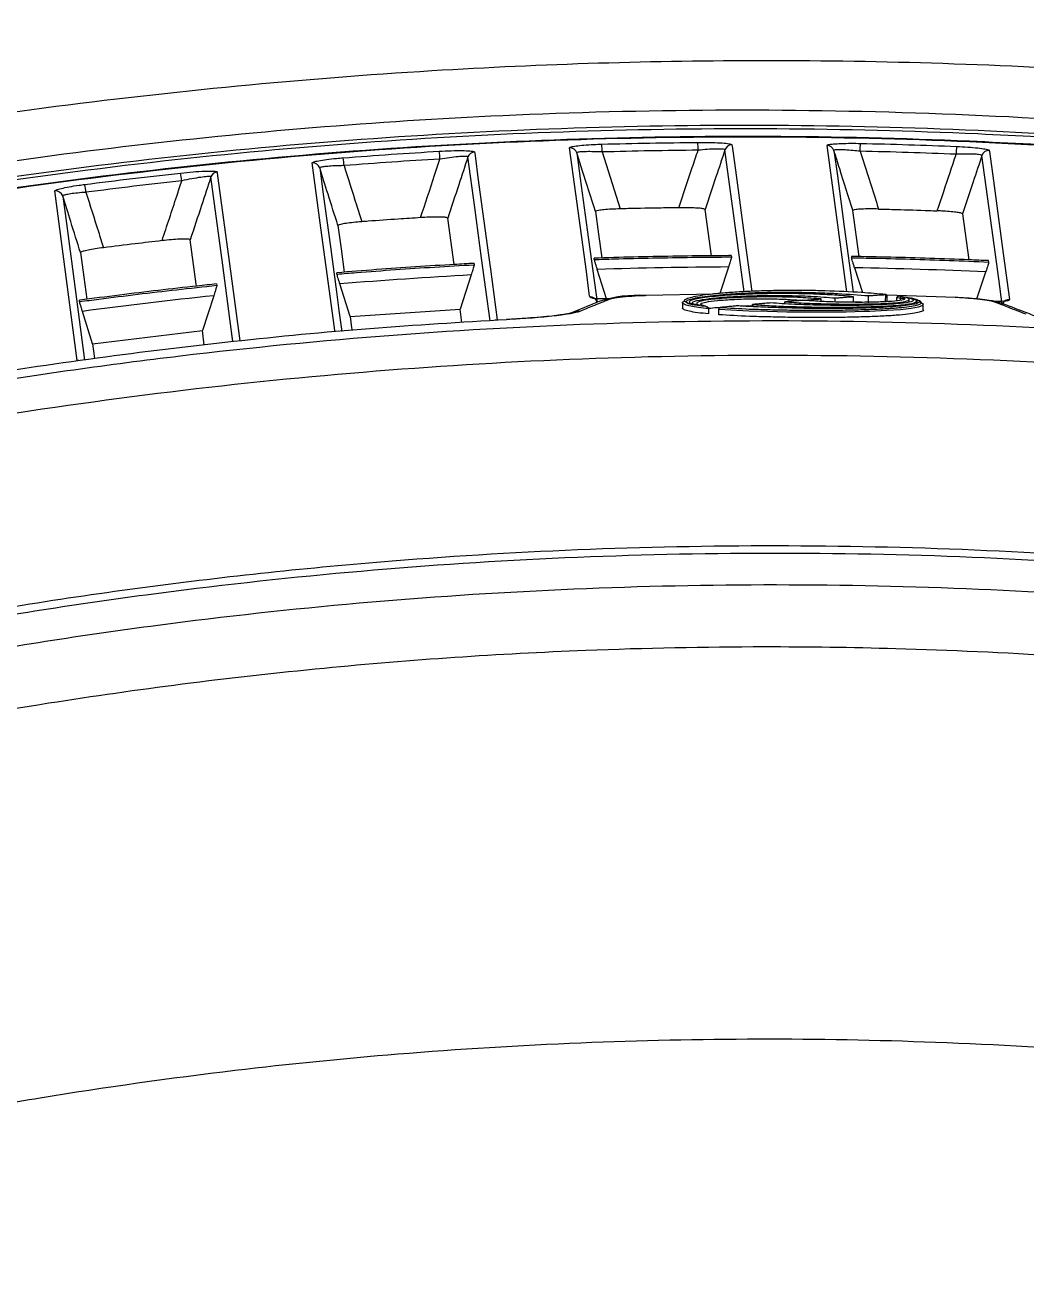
# Model space of a CAD drawing. Extents: x 526 to 610, y 679 to 808.
# Drawn here: x 548.35 to 552.45, y 708.84 to 713.94 of the extents above; entities that cross this region are included whole.
import ezdxf

# ---------------------------------------------------------------- set-up
doc = ezdxf.new("R2010")
doc.units = 0
doc.header["$MEASUREMENT"] = 0
doc.layers.add('1', color=4, linetype='Continuous')

# ---------------------------------------------------------------- blocks, each defined once
blk = doc.blocks.new('JETSETTER LX')
at = {"layer": '1', "color": 3, "linetype": 'Continuous', "lineweight": 25}
for p, q in [((24.5882, 16.5435), (24.6621, 16.3107)), ((25.1697, 15.9715), (25.091, 16.5525)), ((25.5899, 15.9708), (25.5087, 16.5705)), ((22.4395, 15.6897), (22.3477, 16.384)), ((25.0354, 16.1186), (25.0098, 16.3081)), ((25.6402, 16.1154), (25.6146, 16.3043)), ((26.0634, 16.2903), (26.0889, 16.102)), ((23.9819, 16.0828), (23.9563, 16.2729)), ((24.0639, 16.0875), (24.0647, 16.082)), ((24.5561, 16.1034), (24.5553, 16.1088)), ((25.117, 16.1192), (25.1177, 16.1138)), ((25.6083, 16.1161), (25.609, 16.1107)), ((26.1705, 16.0931), (26.1697, 16.0986)), ((23.5027, 16.0436), (23.5019, 16.0491)), ((24.0523, 16.0402), (24.0064, 15.9007)), ((24.6065, 15.9421), (24.5684, 16.0626)), ((25.1055, 16.0726), (25.0697, 15.9645)), ((25.6215, 16.0694), (25.6537, 15.9677)), ((26.1218, 15.9417), (26.1585, 16.0526)), ((23.0103, 16.0032), (23.011, 15.9977)), ((23.5568, 15.8696), (23.5147, 16.0034)), ((22.449, 15.931), (22.4483, 15.9365)), ((22.9985, 15.955), (22.9517, 15.8125)), ((24.6185, 15.9424), (24.6027, 15.942)), ((25.0426, 15.9619), (24.7689, 15.9556)), ((24.9263, 15.9324), (24.9423, 15.9237)), ((25.336, 15.9221), (25.3361, 15.9304)), ((25.4841, 15.9318), (25.4841, 15.9419)), ((25.5425, 15.9294), (25.5427, 15.9461)), ((25.6165, 15.928), (25.6167, 15.9512)), ((25.6486, 15.9282), (25.6166, 15.9307)), ((25.6785, 15.9259), (25.6787, 15.9553)), ((25.7486, 15.9303), (25.7488, 15.9597)), ((25.749, 15.9597), (25.7488, 15.9597)), ((26.036, 15.9476), (25.7531, 15.9572)), ((25.7542, 15.9306), (25.7544, 15.9523)), ((25.7947, 15.9345), (25.7947, 15.9476)), ((25.8552, 15.9441), (25.8091, 15.9523)), ((25.8091, 15.9523), (25.8098, 15.9522)), ((25.8097, 15.9366), (25.8098, 15.9522)), ((25.8444, 15.9285), (25.8445, 15.9398)), ((25.8552, 15.9441), (25.8552, 15.9441)), ((25.8748, 15.9232), (25.8749, 15.933)), ((25.8775, 15.924), (25.8776, 15.9382)), ((25.8776, 15.9382), (25.8777, 15.9382)), ((22.5025, 15.7586), (22.461, 15.8911)), ((23.5568, 15.8696), (24.0064, 15.9007)), ((24.0139, 15.8449), (24.0064, 15.9007)), ((24.9174, 15.9264), (24.9172, 15.9046)), ((24.9423, 15.9237), (24.9426, 15.9236)), ((24.965, 15.9187), (24.9651, 15.9187)), ((25.0106, 15.9124), (25.0105, 15.9125)), ((25.0252, 15.8805), (25.0254, 15.9022)), ((25.0656, 15.8772), (25.0658, 15.8988)), ((25.0714, 15.9071), (25.0713, 15.9071)), ((25.2075, 15.9128), (25.1678, 15.9121)), ((25.2035, 15.9104), (25.2035, 15.9192)), ((25.9025, 15.8974), (25.9026, 15.9191)), ((22.5025, 15.7586), (22.9517, 15.8125)), ((22.9596, 15.7527), (22.9517, 15.8125)), ((22.5025, 15.7586), (22.5106, 15.6978))]:
    blk.add_line(p, q, dxfattribs=at)
at = {"layer": '1', "color": 3, "linetype": 'Continuous', "lineweight": 25, "flags": 128}
for points in [[(24.0659, 16.5436), (24.0666, 16.5386), (24.0693, 16.5187), (24.08, 16.4392), (24.1229, 16.1209), (24.1307, 16.0633), (24.1586, 15.8562)], [(24.5377, 15.9501), (24.537, 15.955), (24.5343, 15.9749), (24.5236, 16.0543), (24.4807, 16.372), (24.4551, 16.5609)], [(25.1195, 16.573), (25.1201, 16.568), (25.1228, 16.5482), (25.1336, 16.4689), (25.1765, 16.1518), (25.2007, 15.9729)], [(25.5368, 16.5496), (25.5509, 16.4454), (25.5792, 16.237), (25.6154, 15.9696)], [(26.1729, 16.55), (26.1736, 16.5451), (26.1763, 16.5252), (26.187, 16.4458), (26.23, 16.1282), (26.2556, 15.9392)], [(23.494, 15.8081), (23.4934, 15.8131), (23.4907, 15.8331), (23.48, 15.9131), (23.4371, 16.233), (23.4261, 16.3153), (23.4014, 16.4989)], [(24.1295, 15.8526), (24.0949, 16.1089), (24.0669, 16.316), (24.0389, 16.5231)], [(24.4847, 16.5401), (24.4989, 16.4352), (24.5272, 16.2255), (24.5673, 15.9292)], [(26.2256, 15.9187), (26.2115, 16.0236), (26.1831, 16.2333), (26.143, 16.5296)], [(23.0769, 15.767), (23.0645, 15.8603), (23.0351, 16.0797), (22.9867, 16.4413)], [(23.0123, 16.4617), (23.013, 16.4567), (23.0156, 16.4366), (23.0264, 16.3564), (23.0692, 16.0354), (23.1045, 15.7709)], [(23.4324, 16.4781), (23.4469, 16.3703), (23.4759, 16.1547), (23.5006, 15.9711), (23.5108, 15.8952), (23.5223, 15.809)], [(22.3801, 16.3633), (22.3951, 16.2503), (22.4252, 16.024), (22.4692, 15.6916)], [(24.5608, 16.2998), (24.5734, 16.207), (24.5866, 16.1097)], [(23.5067, 16.2424), (23.5196, 16.147), (23.5324, 16.0515)], [(22.9275, 15.9943), (22.9264, 16.0028), (22.9022, 16.1845)], [(22.4531, 16.1315), (22.4664, 16.0308), (22.4784, 15.9404)], [(24.7673, 15.956), (24.7679, 15.9559), (24.7689, 15.9556)], [(25.89, 15.9287), (25.8901, 15.9286), (25.9019, 15.9214), (25.8994, 15.9146), (25.8826, 15.9083), (25.8529, 15.9028), (25.8094, 15.8979), (25.7532, 15.8939), (25.6841, 15.8907), (25.6595, 15.8899), (25.5872, 15.8882), (25.5078, 15.8874), (25.4275, 15.8874), (25.3443, 15.8882), (25.2654, 15.8898), (25.1884, 15.8923), (25.0658, 15.8988), (25.0658, 15.8988), (25.0658, 15.8988)], [(23.5568, 15.8696), (23.5629, 15.8238), (23.5644, 15.8129)], [(24.1968, 15.8574), (24.1969, 15.8574), (24.1969, 15.857)]]:
    blk.add_lwpolyline(points, dxfattribs=at)
at = {"layer": '1', "color": 3, "linetype": 'Continuous', "lineweight": 25}
for centre, radius, start, end in [((23.651, 16.5061), 0.2736, 1.7732, 8.5208), ((24.0674, 16.5136), 0.03, 92.8323, 161.6167), ((24.4561, 16.531), 0.03, 17.6677, 91.9386), ((24.1868, 16.54), 0.4014, 0.4949, 5.0845), ((24.4233, 16.5533), 0.5575, 359.7426, 3.0442), ((25.1195, 16.5429), 0.03, 90.0961, 161.5139), ((25.5083, 16.5406), 0.03, 17.662, 89.1999), ((23.993, 16.5906), 1.6522, 358.4749, 359.5884), ((36.065, 16.136), 10.0357, 177.54216, 177.72551), ((26.1715, 16.5201), 0.03, 87.3607, 161.5097), ((23.4039, 16.4691), 0.03, 17.5745, 94.6833), ((23.3011, 16.4774), 0.2309, 2.5347, 10.5435), ((22.6844, 16.4131), 0.1835, 3.8347, 13.9432), ((23.0152, 16.4318), 0.03, 95.577, 161.6582), ((22.3117, 16.3654), 0.1642, 4.6108, 15.9357), ((22.3515, 16.3543), 0.03, 17.5429, 97.4408), ((24.5388, 15.9201), 0.03, 17.668, 92.0793), ((24.6177, 15.8274), 0.112, 90.6859, 112.1318), ((24.7358, 15.4445), 0.5124, 86.478, 108.2239), ((26.2541, 15.9092), 0.03, 87.2298, 152.2604), ((24.4986, 15.7787), 0.112, 91.0452, 112.4123), ((26.1889, 15.8187), 0.1108, 69.0391, 88.5768), ((24.1603, 15.8261), 0.0301, 93.1095, 110.3685), ((22.4436, 15.6599), 0.0301, 74.7708, 97.9144)]:
    blk.add_arc(centre, radius, start, end, dxfattribs=at)
for centre, major_axis, ratio, start_param, end_param in [((25.2056, -5.2989), (1.2127, 21.3377), 0.992709, 0.111574, 0.13697), ((25.2157, -5.2992), (0.8415, 21.3559), 0.992698, 0.044862, 0.070185), ((25.2257, -5.2993), (0.4728, 21.3671), 0.99268, 6.261492, 6.286814), ((25.1955, -5.2983), (1.5884, 21.3124), 0.99271, 0.178672, 0.204182)]:
    blk.add_ellipse(centre, major_axis=major_axis, ratio=ratio, start_param=start_param, end_param=end_param, dxfattribs=at)
for points, knots in [([(18.8029, 16.5674), (18.8386, 16.5766), (18.9118, 16.5956), (19.0246, 16.6243), (19.1431, 16.654), (19.2676, 16.6848), (19.3978, 16.7165), (19.5338, 16.7491), (19.6757, 16.7826), (19.8235, 16.8168), (19.9771, 16.8518), (20.1366, 16.8876), (20.3019, 16.924), (20.4731, 16.961), (20.8104, 17.0326), (21.2679, 17.1257), (21.7999, 17.2285), (22.1986, 17.3028), (22.5755, 17.3716), (22.9751, 17.443), (23.4417, 17.5246), (23.9087, 17.605), (24.3755, 17.6862), (24.8416, 17.7704), (25.2678, 17.8524), (25.6539, 17.9325), (25.9281, 17.9934), (26.1582, 18.0481), (26.3872, 18.1059), (26.629, 18.1741), (26.8257, 18.2368), (26.9375, 18.275), (27.0495, 18.3143), (27.1649, 18.3568), (27.2754, 18.4015), (27.3867, 18.4499), (27.5163, 18.5134), (27.6389, 18.5868), (27.7336, 18.6534), (27.7947, 18.7017), (27.8468, 18.748), (27.8818, 18.7817), (27.9104, 18.8112), (27.9271, 18.8296), (27.9346, 18.8379)], [0, 0, 0, 0, 0.011656, 0.023934, 0.036834, 0.050354, 0.064496, 0.079258, 0.09464, 0.110643, 0.127267, 0.144509, 0.162372, 0.180854, 0.199954, 0.2715, 0.328658, 0.371451, 0.399903, 0.449945, 0.499938, 0.549875, 0.599959, 0.649948, 0.699828, 0.737363, 0.774812, 0.788774, 0.812249, 0.849625, 0.868303, 0.877647, 0.887034, 0.9059, 0.91663, 0.924783, 0.944375, 0.962312, 0.970009, 0.981044, 0.986975, 0.992109, 0.996449, 1, 1, 1, 1]), ([(27.3541, 17.1347), (27.3242, 17.1379), (27.2658, 17.1442), (27.1803, 17.153), (27.0991, 17.1611), (27.0222, 17.1685), (26.9495, 17.1753), (26.8812, 17.1814), (26.7458, 17.1933), (26.5487, 17.2091), (26.1962, 17.2335), (25.7653, 17.2563), (25.2452, 17.2721), (24.7244, 17.276), (24.1984, 17.2681), (23.6541, 17.248), (23.1376, 17.2175), (22.6495, 17.1786), (22.2445, 17.1391), (21.9354, 17.1042), (21.7236, 17.0783), (21.5193, 17.052), (21.2584, 17.0161), (20.9852, 16.9751), (20.751, 16.9375), (20.5659, 16.9064), (20.3821, 16.8742), (20.1995, 16.841), (20.0182, 16.8066), (19.8382, 16.7713), (19.6595, 16.7349), (19.4821, 16.6975), (19.3061, 16.6591), (19.1316, 16.6197), (18.9584, 16.5796), (18.8436, 16.5518), (18.7864, 16.538)], [0, 0, 0, 0, 0.010688, 0.02086, 0.030516, 0.039655, 0.048276, 0.056379, 0.063964, 0.096469, 0.126364, 0.188885, 0.248683, 0.309279, 0.371427, 0.432505, 0.499082, 0.551222, 0.602341, 0.639906, 0.658717, 0.67599, 0.710973, 0.749461, 0.771076, 0.792565, 0.813925, 0.835154, 0.856251, 0.877212, 0.898035, 0.918718, 0.939258, 0.959653, 0.979901, 1, 1, 1, 1]), ([(19.3999, 16.1541), (19.4315, 16.1623), (19.4957, 16.179), (19.5933, 16.2039), (19.6936, 16.229), (19.7966, 16.2543), (19.9022, 16.2797), (20.0105, 16.3053), (20.1215, 16.331), (20.2352, 16.3567), (20.3515, 16.3824), (20.4705, 16.4081), (20.5921, 16.4337), (20.7165, 16.4592), (20.8957, 16.495), (21.1805, 16.5492), (21.5615, 16.6155), (21.953, 16.6762), (22.7239, 16.7831), (23.8136, 16.8881), (25.043, 16.9258), (25.992, 16.9104), (26.708, 16.8751), (27.4508, 16.815), (28.0637, 16.7454), (28.5755, 16.6739), (28.9408, 16.617), (29.3059, 16.5541), (29.6156, 16.4957), (29.8686, 16.4448), (30.063, 16.4039), (30.2518, 16.3627), (30.435, 16.3211), (30.6125, 16.2794), (30.7843, 16.2377), (30.9506, 16.1962), (31.0594, 16.168), (31.1129, 16.1542)], [0, 0, 0, 0, 0.008298, 0.016819, 0.025563, 0.03453, 0.043717, 0.053126, 0.062755, 0.072604, 0.082673, 0.09296, 0.103467, 0.114192, 0.125136, 0.1498, 0.187649, 0.223114, 0.250141, 0.384756, 0.499971, 0.561217, 0.624898, 0.681354, 0.749847, 0.781019, 0.81223, 0.843502, 0.87486, 0.89211, 0.908901, 0.925234, 0.941108, 0.956523, 0.971478, 0.985971, 1, 1, 1, 1]), ([(30.9817, 15.9134), (30.7097, 15.9864), (30.1656, 16.1325), (29.3382, 16.311), (28.5044, 16.4593), (27.6569, 16.5754), (26.7969, 16.6582), (25.9256, 16.7067), (25.0531, 16.72), (24.2116, 16.6986), (23.4024, 16.6468), (22.6263, 16.5688), (21.8506, 16.4624), (21.0767, 16.3266), (20.305, 16.1638), (19.797, 16.0317), (19.543, 15.9657)], [0, 0, 0, 0, 0.073061, 0.146185, 0.219308, 0.292368, 0.367557, 0.442815, 0.518073, 0.593262, 0.660587, 0.727938, 0.795264, 0.863501, 0.931763, 1, 1, 1, 1]), ([(19.6088, 15.9161), (19.8727, 15.9842), (20.4006, 16.1204), (21.2044, 16.2867), (22.0159, 16.4244), (22.833, 16.5303), (23.6524, 16.6046), (24.4746, 16.6474), (25.2999, 16.6584), (26.1247, 16.6376), (26.9458, 16.5852), (27.7617, 16.5016), (28.5776, 16.3865), (29.3919, 16.2387), (30.204, 16.061), (30.7383, 15.9163), (31.0054, 15.844)], [0, 0, 0, 0, 0.071117, 0.142234, 0.213812, 0.285389, 0.356511, 0.427632, 0.499232, 0.570832, 0.641816, 0.71283, 0.783815, 0.855866, 0.927947, 1, 1, 1, 1]), ([(19.5745, 15.8576), (19.5745, 15.8576), (19.838, 15.9296), (20.3685, 16.0636), (21.1724, 16.2338), (21.9832, 16.373), (22.7993, 16.4808), (23.6197, 16.5568), (24.4432, 16.601), (25.2681, 16.6135), (26.1529, 16.5926), (27.0966, 16.5293), (28.0965, 16.4145), (29.09, 16.2531), (30.0734, 16.0457), (30.7207, 15.8769), (31.0417, 15.785), (31.0417, 15.785)], [0, 0, 0, 0, 0, 0.070883, 0.141825, 0.212767, 0.283648, 0.354542, 0.425497, 0.496451, 0.567344, 0.653765, 0.740348, 0.826987, 0.913575, 1, 1, 1, 1, 1]), ([(31.0399, 15.7823), (30.7734, 15.8553), (30.2402, 16.0013), (29.4294, 16.181), (28.608, 16.3321), (27.7763, 16.4508), (26.9359, 16.5373), (26.1002, 16.5899), (25.2709, 16.6096), (24.4474, 16.5975), (23.6234, 16.5534), (22.8022, 16.4773), (21.987, 16.37), (21.1776, 16.231), (20.3726, 16.0627), (19.8418, 15.9242), (19.5764, 15.8549)], [0, 0, 0, 0, 0.071541, 0.143112, 0.214652, 0.287314, 0.360008, 0.432669, 0.503348, 0.574028, 0.64519, 0.716352, 0.787028, 0.857704, 0.928852, 1, 1, 1, 1]), ([(30.9989, 15.8334), (30.9989, 15.8334), (30.6824, 15.9224), (30.0444, 16.0861), (29.0759, 16.2877), (28.098, 16.4452), (27.1141, 16.5578), (26.1817, 16.6211), (25.3033, 16.6431), (24.48, 16.6323), (23.658, 16.5899), (22.8389, 16.5162), (22.0238, 16.4109), (21.2138, 16.2746), (20.4103, 16.1077), (19.8798, 15.9762), (19.6161, 15.9054), (19.6161, 15.9054)], [0, 0, 0, 0, 0, 0.085737, 0.171625, 0.257558, 0.343437, 0.429167, 0.50049, 0.571873, 0.643256, 0.71458, 0.785905, 0.857288, 0.928672, 1, 1, 1, 1, 1]), ([(23.5281, 16.5197), (23.5936, 16.5246), (23.7247, 16.5345), (23.8559, 16.5426), (23.9215, 16.5467)], [0, 0, 0, 0, 0.499976, 1, 1, 1, 1]), ([(23.9215, 16.5467), (23.9381, 16.5475), (23.9714, 16.5492), (24.0161, 16.5496), (24.0487, 16.5483), (24.0639, 16.546), (24.0654, 16.5442), (24.0659, 16.5436)], [0, 0, 0, 0, 0.231602, 0.463453, 0.685691, 0.892242, 1, 1, 1, 1]), ([(24.4551, 16.5609), (24.4564, 16.5621), (24.4589, 16.5646), (24.4804, 16.5684), (24.5126, 16.5719), (24.55, 16.5743), (24.5757, 16.5752), (24.5866, 16.5756)], [0, 0, 0, 0, 0.206676, 0.413299, 0.623213, 0.840636, 1, 1, 1, 1]), ([(24.5882, 16.5435), (24.5796, 16.5439), (24.5594, 16.5447), (24.5301, 16.5451), (24.5047, 16.5444), (24.4877, 16.5427), (24.4857, 16.5409), (24.4847, 16.5401)], [0, 0, 0, 0, 0.161235, 0.380381, 0.59045, 0.795686, 1, 1, 1, 1]), ([(24.5866, 16.5756), (24.6522, 16.5773), (24.7833, 16.5806), (24.9145, 16.5821), (24.9801, 16.5829)], [0, 0, 0, 0, 0.499976, 1, 1, 1, 1]), ([(24.9809, 16.5508), (24.9154, 16.55), (24.7845, 16.5485), (24.6536, 16.5452), (24.5882, 16.5435)], [0, 0, 0, 0, 0.5000243, 1, 1, 1, 1]), ([(24.9024, 16.3153), (24.9207, 16.3702), (24.9469, 16.4487), (24.973, 16.5273), (24.9809, 16.5508)], [0, 0, 0, 0, 0.700297, 1, 1, 1, 1]), ([(24.9801, 16.5829), (24.9962, 16.5829), (25.0284, 16.5829), (25.0714, 16.5812), (25.1028, 16.5784), (25.1175, 16.5754), (25.119, 16.5736), (25.1195, 16.573)], [0, 0, 0, 0, 0.229403, 0.458977, 0.681416, 0.891953, 1, 1, 1, 1]), ([(25.091, 16.5525), (25.0906, 16.5529), (25.0895, 16.5543), (25.0779, 16.5557), (25.053, 16.5557), (25.019, 16.5542), (24.9936, 16.5519), (24.9809, 16.5508)], [0, 0, 0, 0, 0.106272, 0.314042, 0.535706, 0.76707, 1, 1, 1, 1]), ([(25.091, 16.5525), (25.0787, 16.5155), (25.0516, 16.434), (25.0245, 16.3526), (25.0098, 16.3081)], [0, 0, 0, 0, 0.4541334, 1, 1, 1, 1]), ([(25.5087, 16.5705), (25.5099, 16.5716), (25.5124, 16.5739), (25.5338, 16.5767), (25.5657, 16.5785), (25.6046, 16.5793), (25.6324, 16.5789), (25.6451, 16.5787)], [0, 0, 0, 0, 0.199939, 0.399795, 0.60372, 0.817521, 1, 1, 1, 1]), ([(25.6446, 16.5466), (25.6345, 16.5476), (25.6127, 16.5499), (25.582, 16.552), (25.5567, 16.5528), (25.5398, 16.5521), (25.5378, 16.5505), (25.5368, 16.5496)], [0, 0, 0, 0, 0.185368, 0.401339, 0.605326, 0.803239, 1, 1, 1, 1]), ([(25.6146, 16.3043), (25.6145, 16.3045), (25.5965, 16.3614), (25.5706, 16.4432), (25.5447, 16.5247), (25.5368, 16.5496)], [0, 0, 0, 0, 0.002558, 0.695603, 1, 1, 1, 1]), ([(25.6446, 16.5466), (25.6662, 16.4785), (25.6912, 16.3997), (25.7163, 16.3209), (25.7197, 16.3101)], [0, 0, 0, 0, 0.86344, 1, 1, 1, 1]), ([(26.0372, 16.5343), (25.9718, 16.5368), (25.8409, 16.5418), (25.71, 16.545), (25.6446, 16.5466)], [0, 0, 0, 0, 0.500024, 1, 1, 1, 1]), ([(25.6451, 16.5787), (25.7107, 16.5771), (25.8419, 16.5739), (25.973, 16.5689), (26.0386, 16.5664)], [0, 0, 0, 0, 0.499976, 1, 1, 1, 1]), ([(26.0386, 16.5664), (26.0542, 16.5656), (26.0855, 16.5641), (26.1269, 16.5603), (26.1571, 16.5561), (26.171, 16.5525), (26.1724, 16.5507), (26.1729, 16.55)], [0, 0, 0, 0, 0.228018, 0.456139, 0.679214, 0.893691, 1, 1, 1, 1]), ([(23.4014, 16.4989), (23.4027, 16.5002), (23.4052, 16.5029), (23.4269, 16.5078), (23.4592, 16.5128), (23.495, 16.5169), (23.5189, 16.5189), (23.5281, 16.5197)], [0, 0, 0, 0, 0.213066, 0.426111, 0.641636, 0.862449, 1, 1, 1, 1]), ([(23.9244, 16.5146), (23.8589, 16.5106), (23.728, 16.5025), (23.5971, 16.4926), (23.5317, 16.4877)], [0, 0, 0, 0, 0.500024, 1, 1, 1, 1]), ([(23.845, 16.2747), (23.8641, 16.3325), (23.8906, 16.4124), (23.9171, 16.4924), (23.9244, 16.5146)], [0, 0, 0, 0, 0.722428, 1, 1, 1, 1]), ([(24.0389, 16.5231), (24.0385, 16.5236), (24.0373, 16.5249), (24.0252, 16.5257), (23.9992, 16.5242), (23.9638, 16.5205), (23.9376, 16.5166), (23.9244, 16.5146)], [0, 0, 0, 0, 0.105446, 0.308424, 0.529639, 0.763834, 1, 1, 1, 1]), ([(24.0389, 16.5231), (24.0264, 16.4852), (23.9989, 16.4018), (23.9713, 16.3184), (23.9563, 16.2729)], [0, 0, 0, 0, 0.454269, 1, 1, 1, 1]), ([(24.5608, 16.2998), (24.5429, 16.3565), (24.5175, 16.4366), (24.4921, 16.5166), (24.4847, 16.5401)], [0, 0, 0, 0, 0.707411, 1, 1, 1, 1]), ([(25.9599, 16.3025), (25.9774, 16.3549), (26.0032, 16.4322), (26.0289, 16.5095), (26.0372, 16.5343)], [0, 0, 0, 0, 0.678222, 1, 1, 1, 1]), ([(26.143, 16.5296), (26.1427, 16.53), (26.1416, 16.5314), (26.1306, 16.5334), (26.1067, 16.5349), (26.0741, 16.5354), (26.0495, 16.5347), (26.0372, 16.5343)], [0, 0, 0, 0, 0.105044, 0.317492, 0.540009, 0.769417, 1, 1, 1, 1]), ([(26.143, 16.5296), (26.131, 16.4934), (26.1044, 16.4137), (26.0779, 16.3339), (26.0634, 16.2903)], [0, 0, 0, 0, 0.4536822, 1, 1, 1, 1]), ([(22.4696, 16.4105), (22.535, 16.4188), (22.6659, 16.4353), (22.797, 16.45), (22.8626, 16.4573)], [0, 0, 0, 0, 0.4999755, 1, 1, 1, 1]), ([(22.8626, 16.4573), (22.8798, 16.4591), (22.9142, 16.4625), (22.9608, 16.4653), (22.9946, 16.4656), (23.0102, 16.464), (23.0118, 16.4623), (23.0123, 16.4617)], [0, 0, 0, 0, 0.235025, 0.470393, 0.693028, 0.895395, 1, 1, 1, 1]), ([(22.9867, 16.4413), (22.9863, 16.4417), (22.9851, 16.4431), (22.9726, 16.4431), (22.9456, 16.4401), (22.9085, 16.434), (22.8813, 16.4282), (22.8676, 16.4254)], [0, 0, 0, 0, 0.10175, 0.299617, 0.520908, 0.759249, 1, 1, 1, 1]), ([(22.9867, 16.4413), (22.9739, 16.4024), (22.9457, 16.3168), (22.9175, 16.2312), (22.9022, 16.1845)], [0, 0, 0, 0, 0.454282, 1, 1, 1, 1]), ([(23.5317, 16.4877), (23.5246, 16.4875), (23.5059, 16.4872), (23.4778, 16.4859), (23.4525, 16.4836), (23.4354, 16.4809), (23.4334, 16.479), (23.4324, 16.4781)], [0, 0, 0, 0, 0.138638, 0.360689, 0.576397, 0.788543, 1, 1, 1, 1]), ([(23.5067, 16.2424), (23.4932, 16.2854), (23.4684, 16.364), (23.4437, 16.4425), (23.4324, 16.4781)], [0, 0, 0, 0, 0.54715, 1, 1, 1, 1]), ([(23.5317, 16.4877), (23.5487, 16.434), (23.5729, 16.3575), (23.597, 16.2809), (23.6043, 16.258)], [0, 0, 0, 0, 0.700818, 1, 1, 1, 1]), ([(22.3477, 16.384), (22.3489, 16.3854), (22.3514, 16.3882), (22.3731, 16.3943), (22.4054, 16.401), (22.4398, 16.4066), (22.462, 16.4095), (22.4696, 16.4105)], [0, 0, 0, 0, 0.218892, 0.437791, 0.658431, 0.882488, 1, 1, 1, 1]), ([(22.8676, 16.4254), (22.8021, 16.418), (22.6713, 16.4034), (22.5407, 16.3869), (22.4754, 16.3786)], [0, 0, 0, 0, 0.5000241, 1, 1, 1, 1]), ([(22.7868, 16.1805), (22.8069, 16.2414), (22.8338, 16.323), (22.8607, 16.4046), (22.8676, 16.4254)], [0, 0, 0, 0, 0.7457499, 1, 1, 1, 1]), ([(22.4754, 16.3786), (22.4694, 16.3782), (22.4521, 16.3768), (22.4253, 16.3739), (22.4001, 16.3701), (22.3831, 16.3663), (22.3811, 16.3643), (22.3801, 16.3633)], [0, 0, 0, 0, 0.118063, 0.342902, 0.563703, 0.782089, 1, 1, 1, 1]), ([(22.4531, 16.1315), (22.4397, 16.1738), (22.4154, 16.2511), (22.3911, 16.3284), (22.3801, 16.3633)], [0, 0, 0, 0, 0.548182, 1, 1, 1, 1]), ([(22.4754, 16.3786), (22.4923, 16.325), (22.5162, 16.2493), (22.54, 16.1736), (22.547, 16.1516)], [0, 0, 0, 0, 0.70928, 1, 1, 1, 1]), ([(24.6621, 16.3107), (24.6501, 16.3103), (24.6261, 16.3095), (24.5946, 16.3072), (24.5719, 16.3043), (24.5618, 16.3017), (24.5611, 16.3003), (24.5608, 16.2998)], [0, 0, 0, 0, 0.227962, 0.456094, 0.679187, 0.893527, 1, 1, 1, 1]), ([(24.9024, 16.3153), (24.8783, 16.3149), (24.8092, 16.3139), (24.7291, 16.3123), (24.6731, 16.311), (24.6621, 16.3107)], [0, 0, 0, 0, 0.300433, 0.863365, 1, 1, 1, 1]), ([(25.0098, 16.3081), (25.0086, 16.309), (25.0062, 16.3107), (24.9892, 16.313), (24.9641, 16.3146), (24.9338, 16.3155), (24.9123, 16.3153), (24.9024, 16.3153)], [0, 0, 0, 0, 0.199467, 0.398792, 0.602205, 0.815683, 1, 1, 1, 1]), ([(25.7197, 16.3101), (25.7073, 16.3103), (25.6825, 16.3107), (25.6498, 16.3099), (25.6262, 16.3082), (25.6156, 16.3061), (25.6148, 16.3047), (25.6146, 16.3043)], [0, 0, 0, 0, 0.229472, 0.459182, 0.681714, 0.892093, 1, 1, 1, 1]), ([(25.7197, 16.3101), (25.7438, 16.3094), (25.8129, 16.3076), (25.893, 16.305), (25.949, 16.3029), (25.9599, 16.3025)], [0, 0, 0, 0, 0.300433, 0.863365, 1, 1, 1, 1]), ([(26.0634, 16.2903), (26.0622, 16.2913), (26.0598, 16.2932), (26.0426, 16.2963), (26.0174, 16.2991), (25.9883, 16.3013), (25.9684, 16.3022), (25.9599, 16.3025)], [0, 0, 0, 0, 0.2063, 0.412485, 0.621961, 0.839077, 1, 1, 1, 1]), ([(23.6043, 16.258), (23.5926, 16.2571), (23.5692, 16.2551), (23.5389, 16.2512), (23.5171, 16.2473), (23.5076, 16.2443), (23.507, 16.2428), (23.5067, 16.2424)], [0, 0, 0, 0, 0.227287, 0.454687, 0.678809, 0.897072, 1, 1, 1, 1]), ([(23.845, 16.2747), (23.8146, 16.2728), (23.7429, 16.2681), (23.6627, 16.2624), (23.6128, 16.2587), (23.6043, 16.258)], [0, 0, 0, 0, 0.378148, 0.89403, 1, 1, 1, 1]), ([(23.9563, 16.2729), (23.9551, 16.2738), (23.9528, 16.2754), (23.936, 16.2768), (23.9112, 16.2773), (23.8796, 16.2767), (23.8565, 16.2754), (23.845, 16.2747)], [0, 0, 0, 0, 0.192355, 0.384542, 0.58154, 0.791083, 1, 1, 1, 1]), ([(22.9022, 16.1845), (22.901, 16.1853), (22.8987, 16.1868), (22.8822, 16.1874), (22.8578, 16.1867), (22.8249, 16.1845), (22.8001, 16.1819), (22.7868, 16.1805)], [0, 0, 0, 0, 0.18473, 0.369265, 0.559291, 0.7645, 1, 1, 1, 1]), ([(22.547, 16.1516), (22.5356, 16.1501), (22.5128, 16.147), (22.4836, 16.1417), (22.4626, 16.1367), (22.4538, 16.1333), (22.4532, 16.1319), (22.4531, 16.1315)], [0, 0, 0, 0, 0.22759, 0.455248, 0.680965, 0.903083, 1, 1, 1, 1]), ([(22.7868, 16.1805), (22.7499, 16.1762), (22.67, 16.1669), (22.5901, 16.157), (22.547, 16.1516)], [0, 0, 0, 0, 0.460413, 1, 1, 1, 1]), ([(24.0639, 16.0875), (24.0373, 16.086), (23.9042, 16.0785), (23.7168, 16.0661), (23.5562, 16.0534), (23.5019, 16.0491)], [0, 0, 0, 0, 0.142013, 0.710078, 1, 1, 1, 1]), ([(25.117, 16.1192), (25.0903, 16.119), (24.957, 16.1182), (24.7697, 16.1151), (24.6092, 16.1104), (24.5553, 16.1088)], [0, 0, 0, 0, 0.142411, 0.712071, 1, 1, 1, 1]), ([(24.5561, 16.1034), (24.5827, 16.1042), (24.716, 16.1083), (24.9032, 16.1121), (25.0638, 16.1134), (25.1177, 16.1138)], [0, 0, 0, 0, 0.142411, 0.71207, 1, 1, 1, 1]), ([(24.5684, 16.0626), (24.5669, 16.0672), (24.5641, 16.0764), (24.5603, 16.0888), (24.5575, 16.0981), (24.5563, 16.1024), (24.5561, 16.1031), (24.5561, 16.1034)], [0, 0, 0, 0, 0.232655, 0.465479, 0.693327, 0.91256, 1, 1, 1, 1]), ([(25.1177, 16.1138), (25.1176, 16.113), (25.1174, 16.1115), (25.1155, 16.1042), (25.1124, 16.094), (25.1089, 16.0829), (25.1065, 16.0756), (25.1055, 16.0726)], [0, 0, 0, 0, 0.20784, 0.4155146, 0.6278232, 0.8506948, 1, 1, 1, 1]), ([(26.1697, 16.0986), (26.1431, 16.0997), (26.0099, 16.1055), (25.8227, 16.1117), (25.6622, 16.115), (25.6083, 16.1161)], [0, 0, 0, 0, 0.142411, 0.712071, 1, 1, 1, 1]), ([(25.6215, 16.0694), (25.62, 16.0741), (25.6171, 16.0835), (25.6132, 16.0962), (25.6104, 16.1056), (25.6092, 16.1097), (25.6091, 16.1105), (25.609, 16.1107)], [0, 0, 0, 0, 0.23714, 0.474526, 0.704568, 0.922338, 1, 1, 1, 1]), ([(25.609, 16.1107), (25.6357, 16.1101), (25.769, 16.1076), (25.9562, 16.1022), (26.1166, 16.0954), (26.1705, 16.0931)], [0, 0, 0, 0, 0.142411, 0.71207, 1, 1, 1, 1]), ([(26.1705, 16.0931), (26.1704, 16.0924), (26.1702, 16.0908), (26.1682, 16.0835), (26.1651, 16.0732), (26.1617, 16.0624), (26.1594, 16.0553), (26.1585, 16.0526)], [0, 0, 0, 0, 0.2118469, 0.4235722, 0.6387403, 0.8615962, 1, 1, 1, 1]), ([(23.5027, 16.0436), (23.5292, 16.0458), (23.6621, 16.0565), (23.8495, 16.0697), (24.0103, 16.0789), (24.0647, 16.082)], [0, 0, 0, 0, 0.142012, 0.710076, 1, 1, 1, 1]), ([(23.5147, 16.0034), (23.5133, 16.0079), (23.5105, 16.0168), (23.5068, 16.029), (23.5041, 16.0381), (23.5029, 16.0426), (23.5027, 16.0434), (23.5027, 16.0436)], [0, 0, 0, 0, 0.229029, 0.458166, 0.684169, 0.904589, 1, 1, 1, 1]), ([(24.0647, 16.082), (24.0646, 16.0813), (24.0644, 16.0798), (24.0624, 16.0725), (24.0594, 16.0624), (24.0559, 16.0511), (24.0534, 16.0434), (24.0523, 16.0402)], [0, 0, 0, 0, 0.203467, 0.406722, 0.615841, 0.838643, 1, 1, 1, 1]), ([(23.0103, 16.0032), (22.9838, 16.0004), (22.8512, 15.9862), (22.6638, 15.9644), (22.5032, 15.9436), (22.4483, 15.9365)], [0, 0, 0, 0, 0.141354, 0.706786, 1, 1, 1, 1]), ([(22.449, 15.931), (22.4755, 15.9344), (22.6077, 15.9518), (22.795, 15.9744), (22.956, 15.9918), (23.011, 15.9977)], [0, 0, 0, 0, 0.141353, 0.70678, 1, 1, 1, 1]), ([(23.011, 15.9977), (23.0109, 15.9969), (23.0108, 15.9954), (23.0088, 15.9882), (23.0059, 15.9782), (23.0023, 15.9666), (22.9996, 15.9586), (22.9985, 15.955)], [0, 0, 0, 0, 0.1984887, 0.3967136, 0.6021045, 0.8246796, 1, 1, 1, 1]), ([(22.461, 15.8911), (22.4596, 15.8955), (22.4568, 15.9043), (22.4532, 15.9163), (22.4505, 15.9253), (22.4492, 15.9298), (22.4491, 15.9307), (22.449, 15.931)], [0, 0, 0, 0, 0.226397, 0.452859, 0.677508, 0.898869, 1, 1, 1, 1]), ([(24.5755, 15.9312), (24.5666, 15.9276), (24.5267, 15.9114), (24.4868, 15.8949), (24.4559, 15.8822)], [0, 0, 0, 0, 0.224629, 1, 1, 1, 1]), ([(24.6163, 15.9394), (24.605, 15.9349), (24.5823, 15.9257), (24.5424, 15.9095), (24.5138, 15.8977), (24.4965, 15.8907)], [0, 0, 0, 0, 0.2835978, 0.5671959, 1, 1, 1, 1]), ([(24.6027, 15.942), (24.5981, 15.9419), (24.5891, 15.9417), (24.575, 15.9419), (24.5594, 15.9428), (24.5418, 15.9454), (24.5393, 15.9482), (24.5377, 15.9501)], [0, 0, 0, 0, 0.089542, 0.17884, 0.313955, 0.54133, 1, 1, 1, 1]), ([(24.7689, 15.9556), (24.7588, 15.9552), (24.7279, 15.9539), (24.6809, 15.9504), (24.6365, 15.9452), (24.623, 15.9413), (24.6163, 15.9394)], [0, 0, 0, 0, 0.139454, 0.424552, 0.712589, 1, 1, 1, 1]), ([(25.0254, 15.9022), (25.0254, 15.9022), (24.9941, 15.9051), (24.9549, 15.9102), (24.9248, 15.9182), (24.9161, 15.925), (24.9165, 15.93), (24.9239, 15.9327), (24.925, 15.9331)], [0, 0, 0, 0, 0.000006, 0.363763, 0.563085, 0.768133, 0.967501, 1, 1, 1, 1]), ([(25.749, 15.9597), (25.7174, 15.9627), (25.6449, 15.9694), (25.5273, 15.9747), (25.4204, 15.9767), (25.3391, 15.9768), (25.2586, 15.9754), (25.1831, 15.9725), (25.1135, 15.9685), (25.0609, 15.964), (25.0155, 15.959), (24.9777, 15.9535), (24.9458, 15.9468), (24.9289, 15.9398), (24.9213, 15.9349), (24.926, 15.9325), (24.9263, 15.9324)], [0, 0, 0, 0, 0.106998, 0.245129, 0.313978, 0.384868, 0.454833, 0.526903, 0.59668, 0.668468, 0.710623, 0.780385, 0.852134, 0.922238, 0.994394, 1, 1, 1, 1]), ([(24.9423, 15.9237), (24.9382, 15.9257), (24.9297, 15.9298), (24.9356, 15.9363), (24.9544, 15.9428), (24.9962, 15.9512), (25.0607, 15.9588), (25.1426, 15.9646), (25.2108, 15.9677), (25.2828, 15.9695), (25.3478, 15.9699), (25.3889, 15.9693), (25.4056, 15.9691)], [0, 0, 0, 0, 0.093168, 0.188933, 0.283228, 0.380409, 0.56726, 0.662192, 0.760343, 0.847755, 0.938103, 1, 1, 1, 1]), ([(25.6167, 15.9512), (25.5948, 15.9532), (25.5502, 15.9571), (25.4587, 15.962), (25.3439, 15.9645), (25.2156, 15.9629), (25.0974, 15.9571), (25.0023, 15.9479), (24.9484, 15.9367), (24.9403, 15.9266), (24.9578, 15.921), (24.965, 15.9187)], [0, 0, 0, 0, 0.082864, 0.168403, 0.288458, 0.408399, 0.532653, 0.663392, 0.792892, 0.914162, 1, 1, 1, 1]), ([(24.9884, 15.9152), (24.9809, 15.9167), (24.9656, 15.9196), (24.9529, 15.9263), (24.9677, 15.9348), (25.0248, 15.9441), (25.1098, 15.9516), (25.2193, 15.9562), (25.3367, 15.9567), (25.4502, 15.9533), (25.5108, 15.9486), (25.5427, 15.9461)], [0, 0, 0, 0, 0.065363, 0.132303, 0.265491, 0.380063, 0.503218, 0.631927, 0.756056, 0.871438, 1, 1, 1, 1]), ([(25.4841, 15.9419), (25.4573, 15.944), (25.4034, 15.9482), (25.299, 15.9506), (25.1937, 15.9498), (25.096, 15.9457), (25.0223, 15.939), (24.9821, 15.931), (24.971, 15.9229), (24.9825, 15.9178), (24.9884, 15.9152)], [0, 0, 0, 0, 0.1285787, 0.2579536, 0.3850088, 0.5174355, 0.6461354, 0.7605912, 0.8778569, 1, 1, 1, 1]), ([(25.0105, 15.9125), (25.0045, 15.914), (24.9924, 15.9171), (24.9899, 15.9228), (25.0092, 15.9293), (25.0571, 15.9358), (25.1252, 15.9406), (25.2053, 15.9429), (25.2861, 15.9426), (25.3559, 15.94), (25.3933, 15.9374), (25.4101, 15.9363)], [0, 0, 0, 0, 0.088434, 0.179997, 0.304637, 0.429298, 0.554685, 0.673143, 0.791635, 0.906542, 1, 1, 1, 1]), ([(25.0713, 15.9071), (25.1097, 15.9048), (25.1688, 15.9012), (25.2657, 15.8982), (25.3443, 15.8966), (25.4258, 15.8957), (25.5059, 15.8957), (25.5839, 15.8966), (25.6409, 15.8979), (25.6959, 15.8997), (25.7484, 15.902), (25.8039, 15.9059), (25.8475, 15.9107), (25.8773, 15.9162), (25.8939, 15.9224), (25.8976, 15.9297), (25.8848, 15.9351), (25.8777, 15.9382)], [0, 0, 0, 0, 0.117352, 0.18012, 0.244686, 0.307464, 0.372093, 0.434555, 0.498812, 0.521494, 0.588619, 0.657906, 0.722027, 0.788017, 0.852157, 0.918176, 1, 1, 1, 1]), ([(25.8777, 15.9382), (25.882, 15.936), (25.8907, 15.9315), (25.8844, 15.9253), (25.8656, 15.9197), (25.8238, 15.9131), (25.7591, 15.9081), (25.6773, 15.9047), (25.5873, 15.9025), (25.4675, 15.9022), (25.3442, 15.9047), (25.2458, 15.9082), (25.1839, 15.9112), (25.1503, 15.9131), (25.1416, 15.9136)], [0, 0, 0, 0, 0.0683172, 0.1385821, 0.2072893, 0.278096, 0.4139278, 0.4833417, 0.555108, 0.684556, 0.8039398, 0.8860791, 0.9705902, 1, 1, 1, 1]), ([(25.2035, 15.9192), (25.2255, 15.9176), (25.2701, 15.9145), (25.3616, 15.9105), (25.4763, 15.9081), (25.6044, 15.9081), (25.7225, 15.9109), (25.8177, 15.9167), (25.8717, 15.9255), (25.8798, 15.9352), (25.8624, 15.9415), (25.8552, 15.9441)], [0, 0, 0, 0, 0.082899, 0.168456, 0.288383, 0.408199, 0.532322, 0.663151, 0.79279, 0.914082, 1, 1, 1, 1]), ([(25.8318, 15.9486), (25.8393, 15.9468), (25.8546, 15.9432), (25.8672, 15.936), (25.8523, 15.9282), (25.7949, 15.9213), (25.7097, 15.9168), (25.6, 15.9148), (25.4826, 15.9158), (25.3695, 15.9194), (25.3092, 15.9234), (25.2775, 15.9255)], [0, 0, 0, 0, 0.065522, 0.132619, 0.266139, 0.38082, 0.50405, 0.632995, 0.756899, 0.872299, 1, 1, 1, 1]), ([(25.3361, 15.9304), (25.361, 15.9285), (25.4108, 15.9248), (25.5082, 15.9218), (25.6107, 15.9206), (25.7099, 15.9217), (25.7886, 15.9255), (25.8338, 15.9315), (25.8502, 15.9394), (25.8383, 15.9453), (25.8318, 15.9486)], [0, 0, 0, 0, 0.120257, 0.240816, 0.363514, 0.497494, 0.62691, 0.743721, 0.858994, 1, 1, 1, 1]), ([(25.4101, 15.9363), (25.4039, 15.9358), (25.3916, 15.9348), (25.3669, 15.9329), (25.3484, 15.9314), (25.3361, 15.9304)], [0, 0, 0, 0, 0.2500001, 0.5000002, 1, 1, 1, 1]), ([(25.4056, 15.9691), (25.4308, 15.9685), (25.4813, 15.9674), (25.5762, 15.9632), (25.6379, 15.9584), (25.6787, 15.9553)], [0, 0, 0, 0, 0.253527, 0.507057, 1, 1, 1, 1]), ([(25.8098, 15.9522), (25.8154, 15.9504), (25.8266, 15.9469), (25.8307, 15.9411), (25.8111, 15.9354), (25.7634, 15.9307), (25.6953, 15.9281), (25.6151, 15.9277), (25.5343, 15.9293), (25.4644, 15.9324), (25.427, 15.9351), (25.4101, 15.9363)], [0, 0, 0, 0, 0.089743, 0.178872, 0.303553, 0.428247, 0.554398, 0.672341, 0.791709, 0.906147, 1, 1, 1, 1]), ([(25.4101, 15.9363), (25.4163, 15.9367), (25.4286, 15.9377), (25.4533, 15.9396), (25.4718, 15.9409), (25.4841, 15.9419)], [0, 0, 0, 0, 0.25, 0.5, 1, 1, 1, 1]), ([(25.5427, 15.9461), (25.5488, 15.9465), (25.5612, 15.9474), (25.5859, 15.9491), (25.6044, 15.9504), (25.6167, 15.9512)], [0, 0, 0, 0, 0.25, 0.5, 1, 1, 1, 1]), ([(25.6787, 15.9553), (25.6845, 15.9557), (25.6962, 15.9564), (25.7196, 15.9579), (25.7372, 15.959), (25.7488, 15.9597)], [0, 0, 0, 0, 0.2500003, 0.5000006, 1, 1, 1, 1]), ([(25.7544, 15.9523), (25.7543, 15.9532), (25.7542, 15.9549), (25.7533, 15.9572), (25.7519, 15.9589), (25.7504, 15.9597), (25.7494, 15.9597), (25.749, 15.9597)], [0, 0, 0, 0, 0.216124, 0.432248, 0.648391, 0.864666, 1, 1, 1, 1]), ([(25.8091, 15.9523), (25.8072, 15.9526), (25.8033, 15.9532), (25.7985, 15.9524), (25.7958, 15.95), (25.7952, 15.9493), (25.7949, 15.9485), (25.7948, 15.948), (25.7948, 15.9477), (25.7947, 15.9476)], [0, 0, 0, 0, 0.427346, 0.856583, 0.903418, 0.953978, 0.974383, 0.991412, 1, 1, 1, 1]), ([(25.7947, 15.9476), (25.7947, 15.9476), (25.8085, 15.9459), (25.8179, 15.944), (25.8274, 15.9421)], [0, 0, 0, 0, 0.000037, 1, 1, 1, 1]), ([(25.8776, 15.9382), (25.8764, 15.9386), (25.8725, 15.9401), (25.8641, 15.9423), (25.855, 15.9443), (25.8505, 15.9453)], [0, 0, 0, 0, 0.189292, 0.593099, 1, 1, 1, 1]), ([(25.8505, 15.9453), (25.8509, 15.9452), (25.8518, 15.945), (25.8533, 15.9446), (25.8544, 15.9443), (25.8552, 15.9441)], [0, 0, 0, 0, 0.258598, 0.517196, 1, 1, 1, 1]), ([(26.2284, 15.9223), (26.2284, 15.9223), (26.2225, 15.9245), (26.1982, 15.9316), (26.1717, 15.9359), (26.1354, 15.9407), (26.0913, 15.9447), (26.056, 15.947), (26.0362, 15.948), (26.0335, 15.9481)], [0, 0, 0, 0, 0.000002, 0.188199, 0.356882, 0.564494, 0.760511, 0.966307, 1, 1, 1, 1]), ([(26.1917, 15.9295), (26.1882, 15.9306), (26.1785, 15.9336), (26.1473, 15.9386), (26.097, 15.944), (26.0563, 15.9464), (26.036, 15.9476)], [0, 0, 0, 0, 0.160113, 0.441478, 0.720471, 1, 1, 1, 1]), ([(26.2556, 15.9392), (26.2541, 15.937), (26.2523, 15.9342), (26.2335, 15.9321), (26.2208, 15.9315), (26.2065, 15.9315), (26.1975, 15.9318), (26.1934, 15.932)], [0, 0, 0, 0, 0.539376, 0.680112, 0.821893, 0.917432, 1, 1, 1, 1]), ([(24.4595, 15.8836), (24.4596, 15.8836), (24.4611, 15.8842), (24.4554, 15.8824), (24.4434, 15.8801), (24.4184, 15.8761), (24.3825, 15.8717), (24.3363, 15.8671), (24.2824, 15.8627), (24.2347, 15.8595), (24.2058, 15.858), (24.1968, 15.8575)], [0, 0, 0, 0, 0.005687, 0.082244, 0.186521, 0.314534, 0.455693, 0.609971, 0.767038, 0.927321, 1, 1, 1, 1]), ([(24.4965, 15.8907), (24.4859, 15.8876), (24.4648, 15.8814), (24.3947, 15.872), (24.3033, 15.8634), (24.2326, 15.8592), (24.1969, 15.857)], [0, 0, 0, 0, 0.245043, 0.490542, 0.742715, 1, 1, 1, 1]), ([(25.0252, 15.8805), (25.0091, 15.8821), (24.9768, 15.8855), (24.9429, 15.8913), (24.9232, 15.8977), (24.9149, 15.9022), (24.9173, 15.9046), (24.9173, 15.9046)], [0, 0, 0, 0, 0.248369, 0.496768, 0.746155, 0.995525, 1, 1, 1, 1]), ([(24.9426, 15.9236), (24.9438, 15.9232), (24.9477, 15.9219), (24.9561, 15.9197), (24.9652, 15.9182), (24.9697, 15.9174)], [0, 0, 0, 0, 0.190174, 0.593557, 1, 1, 1, 1]), ([(24.965, 15.9187), (24.9709, 15.9177), (24.984, 15.9155), (25.0012, 15.9135), (25.0106, 15.9124)], [0, 0, 0, 0, 0.448228, 1, 1, 1, 1]), ([(24.9697, 15.9174), (24.9693, 15.9175), (24.9684, 15.9178), (24.9669, 15.9182), (24.9658, 15.9185), (24.9651, 15.9187)], [0, 0, 0, 0, 0.262276, 0.524552, 1, 1, 1, 1]), ([(25.0106, 15.9124), (25.0126, 15.9119), (25.0158, 15.911), (25.02, 15.9088), (25.0224, 15.907), (25.0235, 15.906), (25.0243, 15.905), (25.0249, 15.9041), (25.0253, 15.9032), (25.0254, 15.9026), (25.0254, 15.9023), (25.0254, 15.9022)], [0, 0, 0, 0, 0.413786, 0.690268, 0.787398, 0.854568, 0.901504, 0.951948, 0.972126, 0.989232, 1, 1, 1, 1]), ([(25.0714, 15.9068), (25.0565, 15.9056), (25.0369, 15.904), (25.0276, 15.902), (25.0253, 15.9015)], [0, 0, 0, 0, 0.75628, 1, 1, 1, 1]), ([(25.9022, 15.8974), (25.9023, 15.8973), (25.9067, 15.8949), (25.8952, 15.8905), (25.8764, 15.8844), (25.8408, 15.8792), (25.794, 15.8747), (25.7357, 15.8711), (25.6682, 15.8684), (25.593, 15.8666), (25.5131, 15.8657), (25.4305, 15.8657), (25.3479, 15.8664), (25.2677, 15.8681), (25.1675, 15.8711), (25.106, 15.8748), (25.0656, 15.8772)], [0, 0, 0, 0, 0.00164, 0.074001, 0.146372, 0.218741, 0.291119, 0.36375, 0.436382, 0.508811, 0.581231, 0.652574, 0.723911, 0.794576, 0.865245, 1, 1, 1, 1]), ([(25.0658, 15.8988), (25.0659, 15.8997), (25.066, 15.9015), (25.067, 15.9039), (25.0684, 15.9058), (25.0699, 15.9069), (25.0709, 15.907), (25.0713, 15.9071)], [0, 0, 0, 0, 0.216333, 0.432667, 0.648988, 0.865295, 1, 1, 1, 1]), ([(25.1416, 15.9136), (25.1357, 15.9131), (25.124, 15.912), (25.1007, 15.9099), (25.0831, 15.9082), (25.0714, 15.9071)], [0, 0, 0, 0, 0.25, 0.500001, 1, 1, 1, 1]), ([(25.2775, 15.9255), (25.2714, 15.925), (25.259, 15.924), (25.2344, 15.9219), (25.2159, 15.9202), (25.2035, 15.9192)], [0, 0, 0, 0, 0.25, 0.5, 1, 1, 1, 1]), ([(26.3234, 15.8791), (26.3111, 15.8839), (26.2863, 15.8934), (26.2424, 15.9102), (26.2109, 15.9222), (26.1917, 15.9295)], [0, 0, 0, 0, 0.281553, 0.563106, 1, 1, 1, 1]), ([(26.3599, 15.8717), (26.3501, 15.8755), (26.3063, 15.8925), (26.2625, 15.9092), (26.2285, 15.9221)], [0, 0, 0, 0, 0.224272, 1, 1, 1, 1]), ([(17.8682, 14.4652), (18.134, 14.5645), (18.6657, 14.7631), (19.4782, 15.0189), (20.2997, 15.2435), (21.1379, 15.4351), (21.9915, 15.5927), (22.8596, 15.715), (23.732, 15.8002), (24.5987, 15.8477), (25.4581, 15.8582), (26.3089, 15.8334), (27.158, 15.7734), (28.0118, 15.6774), (28.8689, 15.5441), (29.7278, 15.3726), (30.5786, 15.165), (31.3986, 14.9268), (32.1888, 14.664), (32.6928, 14.4679), (32.945, 14.3698)], [0, 0, 0, 0, 0.055117, 0.1102816, 0.1654459, 0.2205627, 0.277281, 0.3340515, 0.3908219, 0.4475401, 0.5026255, 0.5577589, 0.6128923, 0.6679778, 0.7246688, 0.7814119, 0.8381551, 0.8948464, 0.9473821, 1, 1, 1, 1]), ([(24.1969, 15.857), (24.0103, 15.8457), (23.6371, 15.823), (23.0783, 15.7696), (22.5204, 15.7019), (21.8446, 15.6007), (21.0532, 15.4531), (20.1495, 15.2408), (19.2748, 14.9969), (18.7085, 14.8023), (18.4362, 14.7087)], [0, 0, 0, 0, 0.095141, 0.190283, 0.28571, 0.381138, 0.538047, 0.695277, 0.853486, 1, 1, 1, 1]), ([(32.8992, 14.2388), (32.6489, 14.336), (32.1479, 14.5306), (31.3703, 14.7888), (30.5708, 15.0211), (29.7496, 15.2228), (28.9207, 15.3906), (28.0777, 15.5252), (27.2215, 15.625), (26.3534, 15.6889), (25.4832, 15.7158), (24.621, 15.7058), (23.768, 15.6597), (22.9253, 15.579), (22.0867, 15.4637), (21.2458, 15.3123), (20.404, 15.1239), (19.563, 14.8971), (18.7315, 14.6374), (18.1876, 14.4349), (17.9157, 14.3337)], [0, 0, 0, 0, 0.05254, 0.105163, 0.16025, 0.215385, 0.27052, 0.325608, 0.382294, 0.439032, 0.49577, 0.552457, 0.607575, 0.662741, 0.717907, 0.773025, 0.829743, 0.886512, 0.943282, 1, 1, 1, 1]), ([(17.887, 13.4768), (18.1951, 13.5974), (18.8115, 13.8387), (19.7577, 14.1409), (20.7245, 14.4004), (21.7117, 14.6105), (22.7163, 14.7707), (23.6599, 14.8713), (24.5387, 14.9233), (25.3508, 14.9376), (26.1628, 14.9182), (26.9809, 14.8647), (27.8039, 14.7757), (28.6303, 14.6504), (29.4505, 14.49), (30.2194, 14.3053), (30.9371, 14.1027), (31.6055, 13.8875), (32.2675, 13.6497), (32.7017, 13.471), (32.9189, 13.3817)], [0, 0, 0, 0, 0.064318, 0.128678, 0.192996, 0.258873, 0.324795, 0.390672, 0.443264, 0.495903, 0.548541, 0.601134, 0.655263, 0.709442, 0.763621, 0.817751, 0.863195, 0.908639, 0.95432, 1, 1, 1, 1]), ([(33.4456, 13.1131), (33.2235, 13.2124), (32.7793, 13.4111), (32.0994, 13.6774), (31.4077, 13.921), (30.7041, 14.1387), (29.9897, 14.3307), (29.2455, 14.5007), (28.4717, 14.6451), (27.6689, 14.7607), (26.862, 14.8428), (26.0447, 14.8919), (25.2179, 14.9062), (24.3832, 14.8849), (23.55, 14.828), (22.6916, 14.7323), (21.8099, 14.5934), (20.9074, 14.4071), (20.0085, 14.1772), (19.1158, 13.9019), (18.23, 13.5849), (17.6536, 13.3382), (17.3655, 13.2149)], [0, 0, 0, 0, 0.04406, 0.088136, 0.132195, 0.176825, 0.22147, 0.266099, 0.314989, 0.363922, 0.412855, 0.461745, 0.51207, 0.562442, 0.612813, 0.663139, 0.718691, 0.774275, 0.829828, 0.886541, 0.943287, 1, 1, 1, 1]), ([(33.4459, 12.9701), (33.2242, 13.0701), (32.7807, 13.27), (32.1017, 13.5381), (31.4108, 13.7834), (30.7078, 14.0027), (29.9939, 14.1961), (29.2518, 14.3669), (28.4818, 14.512), (27.6845, 14.6281), (26.8831, 14.7111), (26.0713, 14.7611), (25.2501, 14.7767), (24.4208, 14.7569), (23.5931, 14.7017), (22.7353, 14.6075), (21.8495, 14.469), (20.9384, 14.2815), (20.0308, 14.0491), (19.1295, 13.7701), (18.2353, 13.4482), (17.6538, 13.1973), (17.3631, 13.0719)], [0, 0, 0, 0, 0.0440202, 0.088056, 0.1320762, 0.1766726, 0.2212852, 0.2658815, 0.3144177, 0.3629962, 0.4115746, 0.4601107, 0.5100716, 0.5600789, 0.6100862, 0.6600473, 0.7160896, 0.7721644, 0.8282069, 0.8854596, 0.942747, 1, 1, 1, 1]), ([(19.775, 13.7056), (19.8023, 13.7138), (19.8584, 13.7306), (19.9448, 13.756), (20.0355, 13.7821), (20.1306, 13.809), (20.2301, 13.8366), (20.3339, 13.8648), (20.4422, 13.8936), (20.5548, 13.9228), (20.6719, 13.9524), (20.7935, 13.9823), (20.9195, 14.0124), (21.05, 14.0426), (21.2816, 14.0945), (21.7053, 14.1829), (22.2671, 14.2823), (22.8798, 14.3698), (23.6117, 14.452), (24.4066, 14.5062), (25.1874, 14.5219), (25.8338, 14.513), (26.5029, 14.4823), (27.3009, 14.4142), (27.9821, 14.3245), (28.4981, 14.239), (28.8028, 14.1833), (29.0887, 14.1263), (29.3561, 14.069), (29.6049, 14.012), (29.8353, 13.9562), (30.0474, 13.9021), (30.2414, 13.8503), (30.4173, 13.8015), (30.5754, 13.7562), (30.6747, 13.7266), (30.7214, 13.7127)], [0, 0, 0, 0, 0.007712, 0.015819, 0.024322, 0.033221, 0.042516, 0.052206, 0.062292, 0.072774, 0.083651, 0.094924, 0.106593, 0.118657, 0.131117, 0.1707, 0.235591, 0.285217, 0.337885, 0.434528, 0.500329, 0.548838, 0.609145, 0.681251, 0.765153, 0.794678, 0.822568, 0.848823, 0.873443, 0.896428, 0.917777, 0.937492, 0.955572, 0.972016, 0.986826, 1, 1, 1, 1]), ([(31.0414, 11.9694), (31.0157, 11.9781), (30.9634, 11.9957), (30.8837, 12.022), (30.8016, 12.0488), (30.7171, 12.0758), (30.63, 12.1031), (30.5405, 12.1307), (30.4486, 12.1585), (30.3541, 12.1865), (30.2571, 12.2146), (30.1576, 12.2428), (30.0556, 12.2711), (29.9511, 12.2994), (29.8441, 12.3277), (29.7345, 12.3559), (29.552, 12.4016), (29.2747, 12.4673), (28.9133, 12.545), (28.5391, 12.6172), (28.0391, 12.7029), (27.4284, 12.7878), (26.6874, 12.8603), (25.9631, 12.9025), (25.2276, 12.9158), (24.4933, 12.9001), (23.7784, 12.8562), (23.0399, 12.7822), (22.4311, 12.6962), (21.9249, 12.6079), (21.5627, 12.5371), (21.2031, 12.4591), (20.895, 12.3855), (20.6413, 12.3206), (20.4428, 12.2672), (20.2534, 12.214), (20.073, 12.1612), (19.9015, 12.109), (19.7391, 12.0578), (19.5854, 12.0078), (19.4861, 11.9742), (19.4379, 11.9579)], [0, 0, 0, 0, 0.0069, 0.014006, 0.021318, 0.028836, 0.036561, 0.044492, 0.052629, 0.060972, 0.069522, 0.078278, 0.087241, 0.09641, 0.105785, 0.115368, 0.125156, 0.153582, 0.187758, 0.219065, 0.250376, 0.316629, 0.375635, 0.439483, 0.500877, 0.562461, 0.626014, 0.682784, 0.750957, 0.782148, 0.813334, 0.844683, 0.875635, 0.89379, 0.911198, 0.927861, 0.943779, 0.958951, 0.973379, 0.987062, 1, 1, 1, 1])]:
    blk.add_open_spline(points, degree=3, knots=knots, dxfattribs=at)

msp = doc.modelspace()

# ---------------------------------------------------------------- block references
at = {"layer": '1'}
msp.add_blockref('JETSETTER LX', (526.127, 696.8772), dxfattribs=at)

doc.saveas('drawing.dxf')
